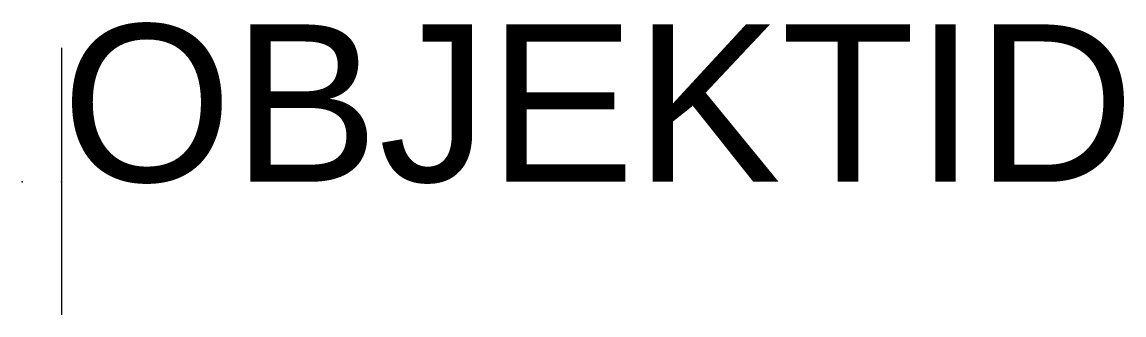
# Model space of a CAD drawing. Header units: metres. Extents: x -0.05 to 1.35, y -0.17 to 0.2.
import ezdxf

# ---------------------------------------------------------------- set-up
doc = ezdxf.new("R2010")
doc.units = ezdxf.units.M
doc.layers.add('450347133', color=254, linetype='Continuous')
doc.layers.add('r_450347133', color=7, linetype='Continuous')
doc.styles.get("Standard").update_dxf_attribs({"font": 'arial.ttf'})

msp = doc.modelspace()

# ---------------------------------------------------------------- linework, layer by layer
at = {"layer": '450347133', "extrusion": (-1, 2.44929e-16, 0.000159047)}
msp.add_line((0, 0.1704, 0.0002), (0, -0.1694, 0.0002), dxfattribs=at)
at = {"layer": 'r_450347133', "extrusion": (1, -6.11644e-17, -0.000159047)}
msp.add_point((-0.0504, 0, -0.0471), dxfattribs=at)
at = {"layer": 'r_450347133'}
msp.add_point((0, 0), dxfattribs=at)

# ---------------------------------------------------------------- texts
at = {"layer": 'r_450347133', "extrusion": (0.000159047, -0.000159047, 1)}
msp.add_attdef('OBJEKTID', (0, 0), 'ObjektID', height=0.2, dxfattribs=at)

doc.saveas('drawing.dxf')
